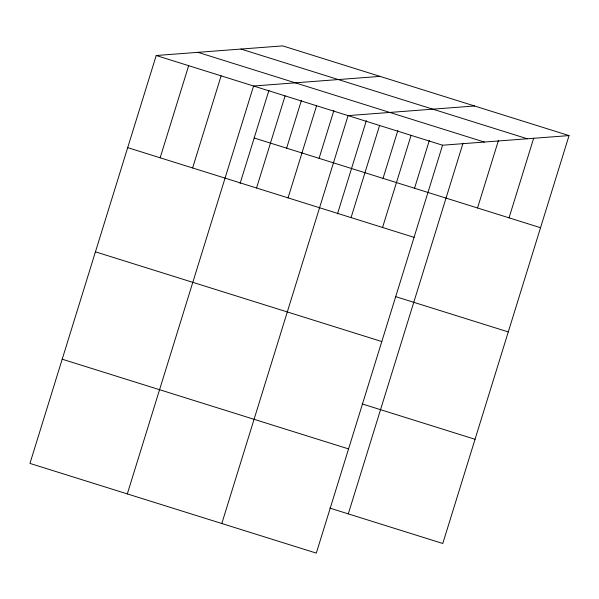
<?xml version="1.0" encoding="UTF-8"?>
<svg xmlns="http://www.w3.org/2000/svg" width="599" height="599" viewBox="0 0 599 599"><rect width="100%" height="100%" fill="white"/><g stroke="black" fill="none" stroke-linecap="round" stroke-linejoin="round"><path stroke-width="0.9" d="M569.05 135.591L282.691 45.883L156.212 55.512L29.95 463.409L316.309 553.117L442.571 145.22L569.05 135.591L442.788 543.488L329.914 508.124M160.15 157.799L188.67 65.68M192.608 167.967L221.121 75.848M127.31 493.913L253.579 86.016L380.051 76.38M240.117 183.421L268.981 90.172M256.559 188.004L285.079 95.885M286.629 148.17L301.432 100.34M288.059 197.872L316.579 105.746M319.08 158.338L333.89 110.501M221.81 523.511L348.079 115.614L474.55 105.986M337.477 213.925L366.341 120.669M351.059 217.609L379.579 125.483M383.038 178.375L397.841 130.537M382.559 227.478L411.079 135.352M414.538 188.236L429.341 140.406M348.289 513.882L463.034 143.191M477.538 207.973L498.375 140.66M509.038 217.841L533.709 138.122M240.955 49.058L527.315 138.773M197.955 52.33L484.314 142.045M156.212 55.512L442.571 145.22M254.178 138.002L540.538 227.71M127.699 147.631L414.059 237.339M395.4 296.557L508.274 331.921M95.443 251.835L381.803 341.55M362.17 403.921L475.044 439.284M62.206 359.205L348.566 448.913"/></g></svg>
